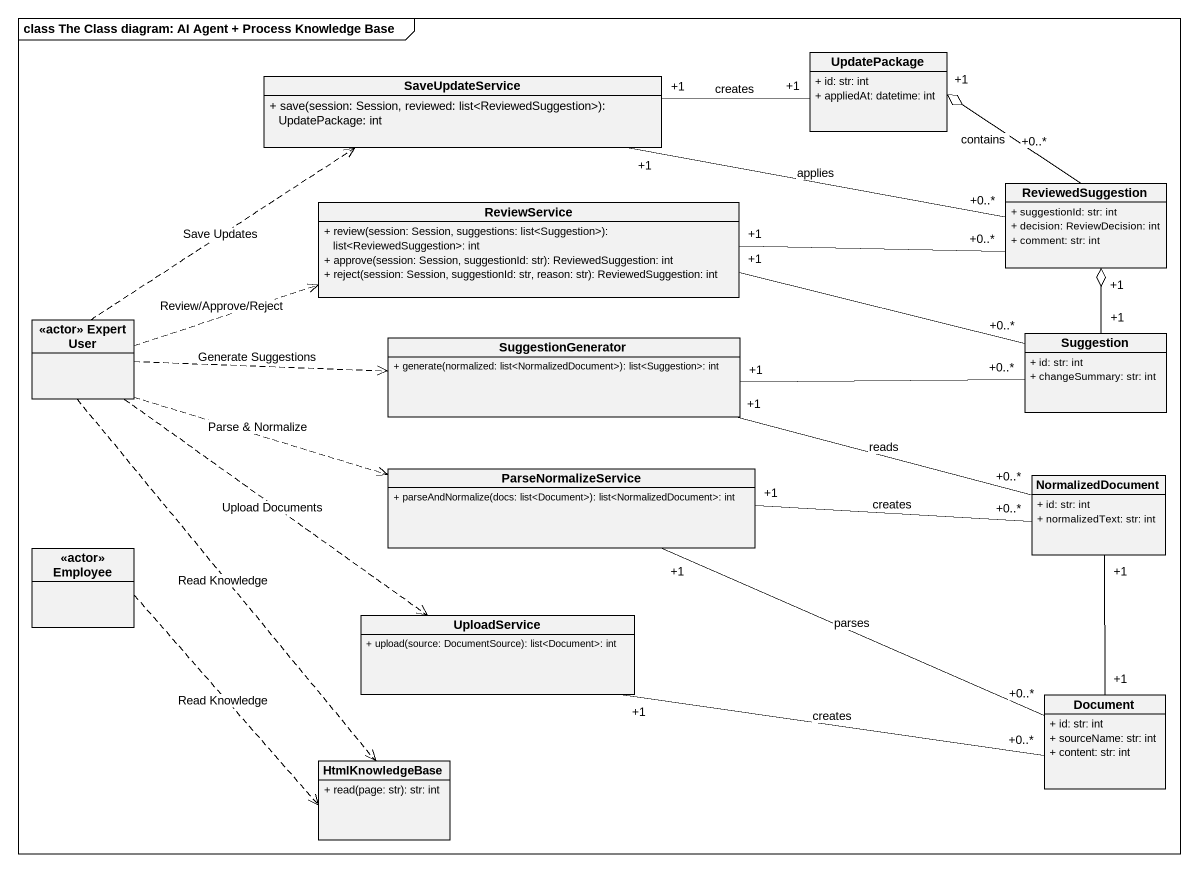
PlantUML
@startuml
mainframe class The Class diagram: AI Agent + Process Knowledge Base
hide circle
hide empty members
skinparam classAttributeIconSize 0
class UpdatePackage {
  + id: str: int
  + appliedAt: datetime: int
}
class SaveUpdateService {
  {field} + save(session: Session, reviewed: list<ReviewedSuggestion>): UpdatePackage: int
}
class ReviewService {
  {field} + review(session: Session, suggestions: list<Suggestion>): list<ReviewedSuggestion>: int
  {field} + approve(session: Session, suggestionId: str): ReviewedSuggestion: int
  {field} + reject(session: Session, suggestionId: str, reason: str): ReviewedSuggestion: int
}
class ReviewedSuggestion {
  + suggestionId: str: int
  + decision: ReviewDecision: int
  + comment: str: int
}
class "<<actor>> Expert User" as actor_Expert_User
class SuggestionGenerator {
  {field} + generate(normalized: list<NormalizedDocument>): list<Suggestion>: int
}
class Suggestion {
  + id: str: int
  + changeSummary: str: int
}
class ParseNormalizeService {
  {field} + parseAndNormalize(docs: list<Document>): list<NormalizedDocument>: int
}
class NormalizedDocument {
  + id: str: int
  + normalizedText: str: int
}
class "<<actor>> Employee" as actor_Employee
class UploadService {
  {field} + upload(source: DocumentSource): list<Document>: int
}
class Document {
  + id: str: int
  + sourceName: str: int
  + content: str: int
}
class HtmlKnowledgeBase {
  {field} + read(page: str): str: int
}
SaveUpdateService "+1" -right- "+1" UpdatePackage : creates
SaveUpdateService "+1" -right- "+0..*" ReviewedSuggestion : applies
ReviewService "+1" -right- "+0..*" ReviewedSuggestion
ReviewService "+1" -right- "+0..*" Suggestion
ReviewedSuggestion "+0..*" -up-o "+1" UpdatePackage : contains
actor_Expert_User .up.> SaveUpdateService : Save Updates
actor_Expert_User .right.> ReviewService : Review/Approve/Reject
actor_Expert_User .right.> SuggestionGenerator : Generate Suggestions
actor_Expert_User .right.> ParseNormalizeService : Parse & Normalize
actor_Expert_User ..> UploadService : Upload Documents
actor_Expert_User ..> HtmlKnowledgeBase : Read Knowledge
SuggestionGenerator "+1" -right- "+0..*" Suggestion
SuggestionGenerator "+1" -right- "+0..*" NormalizedDocument : reads
Suggestion "+1" -up-o "+1" ReviewedSuggestion
ParseNormalizeService "+1" -right- "+0..*" NormalizedDocument : creates
ParseNormalizeService "+1" -right- "+0..*" Document : parses
NormalizedDocument "+1" -- "+1" Document
actor_Employee ..> HtmlKnowledgeBase : Read Knowledge
UploadService "+1" -right- "+0..*" Document : creates
@enduml
